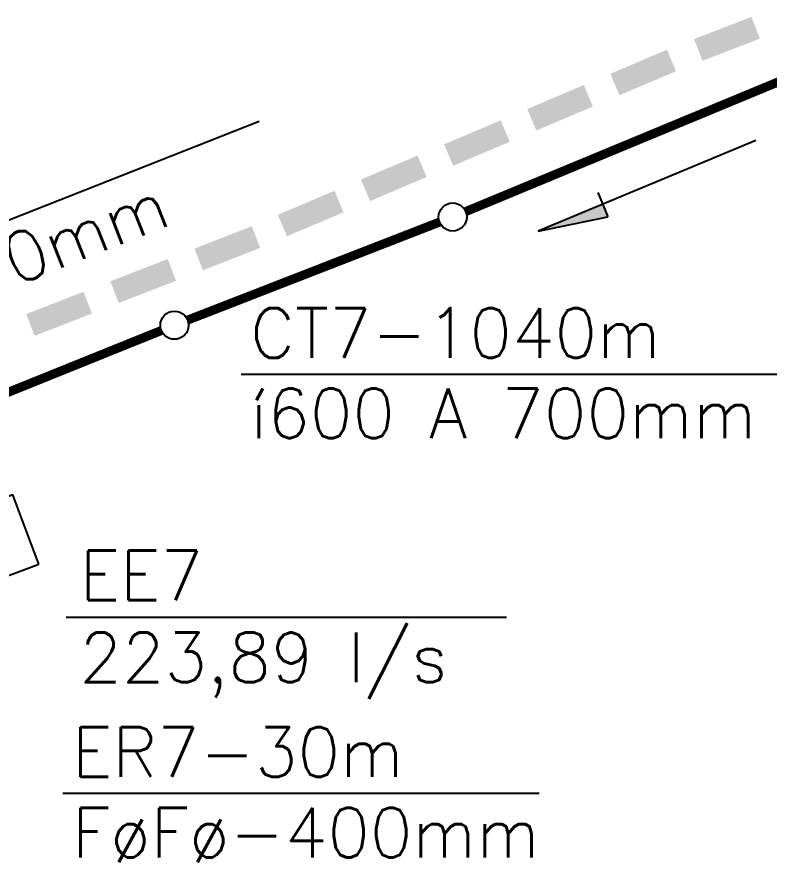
# Model space of a CAD drawing. Extents: x 587451 to 600081, y 7506605 to 7515945.
# Drawn here: x 589956 to 590790, y 7508466 to 7509402 of the extents above; entities that cross this region are included whole.
import ezdxf

# ---------------------------------------------------------------- set-up
doc = ezdxf.new("R2010")
doc.units = 0
doc.header["$LTSCALE"] = 280
doc.header["$MEASUREMENT"] = 0
for name, color, linetype in [('ESTACAO', 5, 'CONTINUOUS'), ('LIMITE-BACIA', 3, 'CONTINUOUS'), ('TEXTO', 5, 'CONTINUOUS')]:
    doc.layers.add(name, color=color, linetype=linetype)
doc.styles.get("Standard").update_dxf_attribs({"font": 'ROMANSBR.SHX'})

# ---------------------------------------------------------------- blocks, each defined once
blk = doc.blocks.new('2Q')
at = {"layer": 'LIMITE-BACIA'}
blk.add_solid([(-34.05, -12.9), (-34.05, 12.9), (34.05, -12.9), (34.05, 12.9)], dxfattribs=at)

msp = doc.modelspace()

# ---------------------------------------------------------------- linework, layer by layer
at = {"layer": 'ESTACAO'}
for p, q in [((590775.01, 7509264.69), (590533.88, 7509164.5)), ((590599.8, 7509207.32), (590610.85, 7509180.47)), ((590533.88, 7509164.5), (590610.85, 7509180.47))]:
    msp.add_line(p, q, dxfattribs=at)
at = {"layer": 'ESTACAO', "const_width": 10}
for points in [[(590453.45, 7509186.16), (590808.67, 7509333.45)], [(590145.37, 7509066), (590424.6, 7509174.57)], [(589893.19, 7508964.52), (590116.46, 7509054.55)]]:
    msp.add_lwpolyline(points, dxfattribs=at)
at = {"layer": 'ESTACAO'}
msp.add_lwpolyline([(589980.64, 7508795.73), (589951.99, 7508872.81), (589874.92, 7508844.16), (589903.56, 7508767.09)], close=True, dxfattribs=at)
for centre in [(590439.09, 7509180.21), (590130.88, 7509060.36)]:
    msp.add_circle(centre, 15.55, dxfattribs=at)
msp.add_solid([(590610.85, 7509180.47), (590605.32, 7509193.89), (590533.88, 7509164.5)], dxfattribs=at)
at = {"layer": 'TEXTO'}
for p, q in [((589572.72, 7509029.77), (590224.92, 7509286.31)), ((590204.89, 7509006.34), (590905.73, 7509006.34)), ((590011.13, 7508737.19), (590498.72, 7508737.19)), ((590007.42, 7508542.29), (590534.85, 7508542.29))]:
    msp.add_line(p, q, dxfattribs=at)

# ---------------------------------------------------------------- block references
at = {"layer": 'ESTACAO'}
for p, rotation in [((590742.89, 7509377.37), 21.11402381640492), ((590650.1, 7509340.12), 22.97467605475929), ((590558.03, 7509301.09), 22.97467605475929), ((590465.96, 7509262.06), 22.97467605475929), ((590373.89, 7509223.02), 22.97467605475929), ((590281.83, 7509183.99), 22.97467605475929), ((590189.51, 7509145.57), 21.27188859568857), ((590096.32, 7509109.29), 21.27188859568857), ((590003.13, 7509073.02), 21.27188859568857)]:
    msp.add_blockref('2Q', p, dxfattribs=dict(at, rotation=rotation))

# ---------------------------------------------------------------- texts
at = {"layer": 'TEXTO'}
msp.add_text('%%237300 A 400mm', height=55, rotation=21.47158, dxfattribs=at).set_placement((589607.96, 7508967.37))
for s, p in [('CT7-1040m', (590214.85, 7509024.34)), ('%%237600 A 700mm', (590214.85, 7508935.37)), ('EE7', (590025.93, 7508755.96)), ('223,89 l/s', (590025.66, 7508665.13)), ('ER7-30m', (590017.38, 7508560.3)), ('F%%248F%%248-400mm', (590017.38, 7508471.33))]:
    msp.add_text(s, height=55, dxfattribs=at).set_placement(p)

doc.saveas('drawing.dxf')
